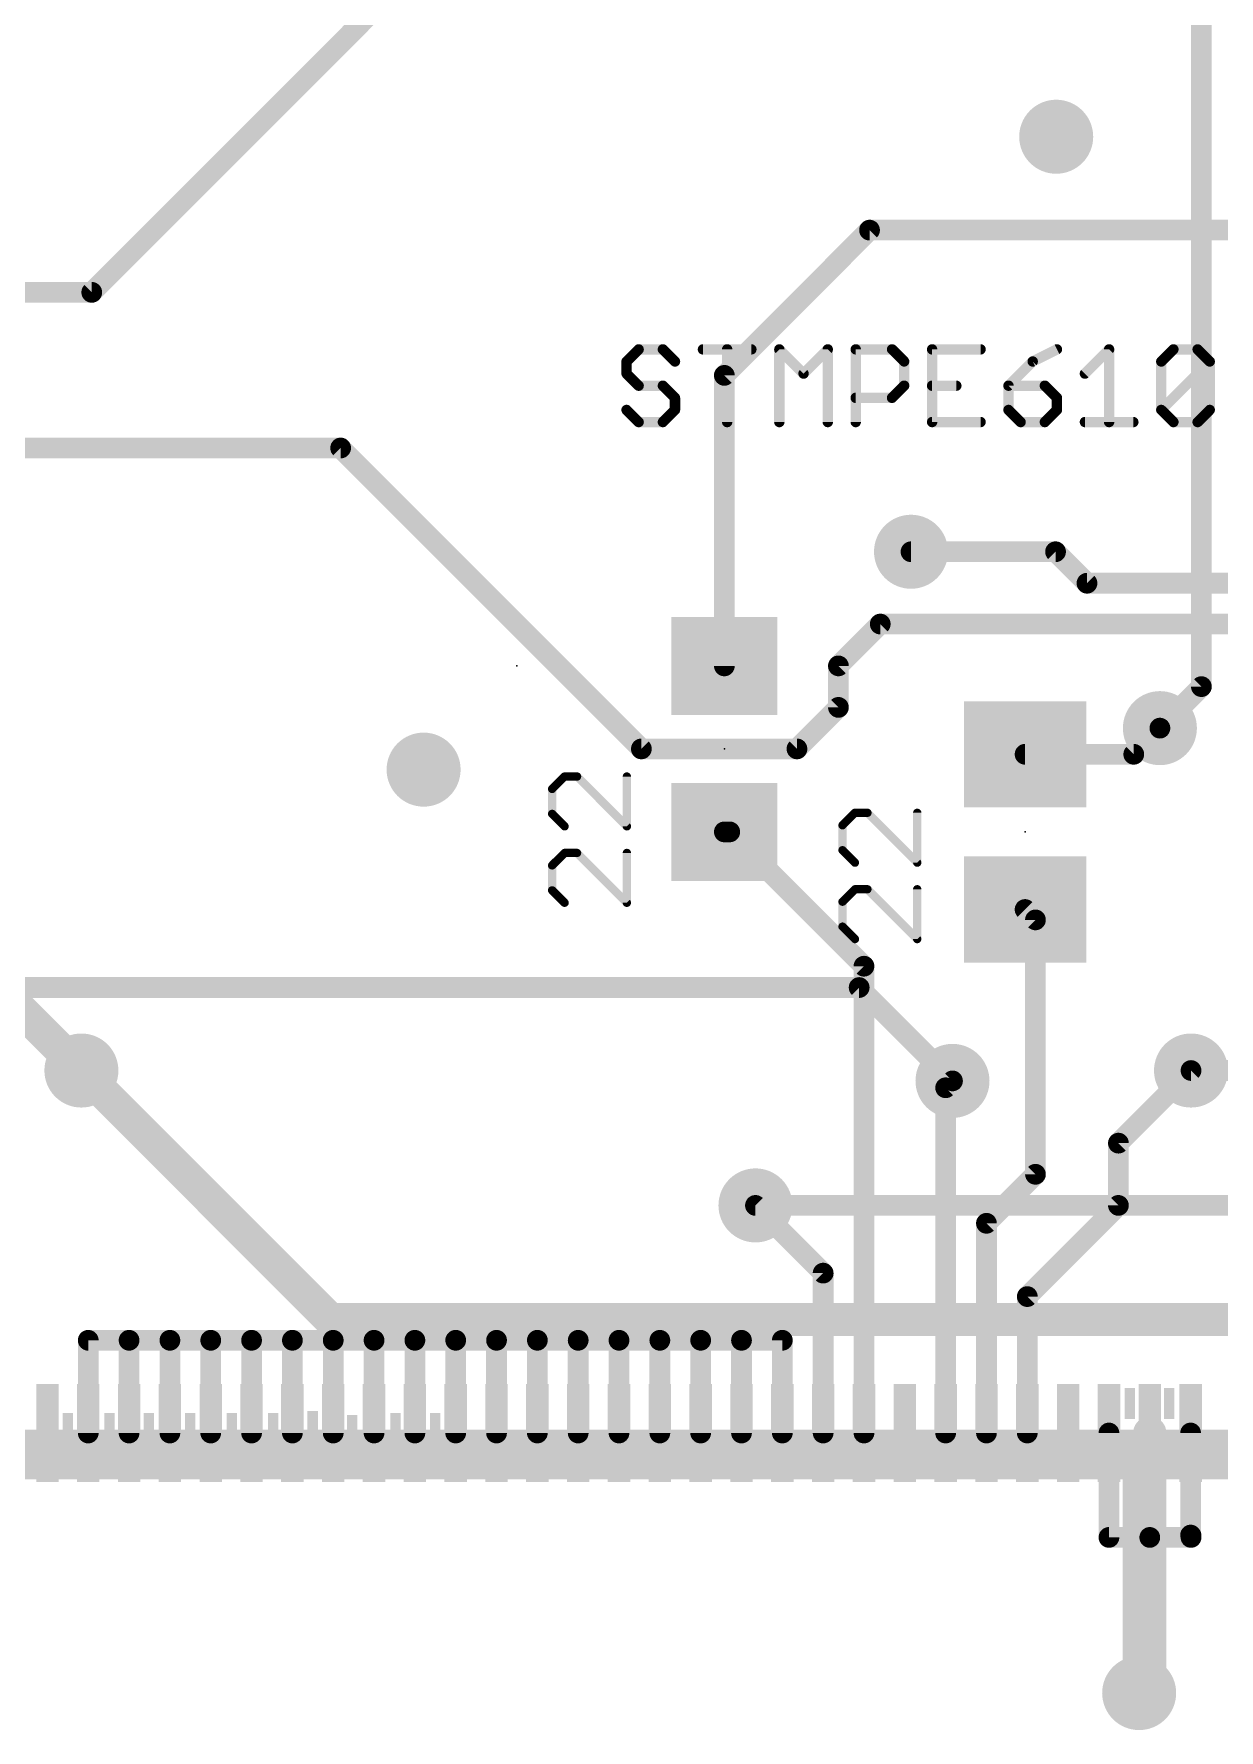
# Model space of a CAD drawing. Extents: x 0 to 56.8, y -6.3 to 91.2.
# Drawn here: x 22.28 to 36.79, y 27.49 to 48.25 of the extents above; entities that cross this region are included whole.
import ezdxf

# ---------------------------------------------------------------- set-up
doc = ezdxf.new("R2010")
doc.units = 0
for name, color, linetype in [('1', 12, 'CONTINUOUS'), ('16', 132, 'CONTINUOUS'), ('18', 110, 'CONTINUOUS'), ('23', 53, 'CONTINUOUS'), ('24', 53, 'CONTINUOUS'), ('27', 253, 'CONTINUOUS'), ('41', 12, 'CONTINUOUS')]:
    doc.layers.add(name, color=color, linetype=linetype)

# ---------------------------------------------------------------- blocks, each defined once
blk = doc.blocks.new('RECT')
blk.add_solid([(-0.5, -0.5), (0.5, -0.5), (-0.5, 0.5), (0.5, 0.5)])
blk = doc.blocks.new('ROUNDV')
at = {"const_width": 0.5}
blk.add_lwpolyline([(0, -0.25, 1), (0, 0.25, 1), (0, -0.25)], format="xyb", dxfattribs=at)

msp = doc.modelspace()

# ---------------------------------------------------------------- linework, layer by layer
at = {"layer": '1'}
for points, const_width in [([(22.987, 45.085), (37.592, 59.69)], 0.254), ([(30.734, 44.069), (32.512, 45.847)], 0.254), ([(32.512, 45.847), (37.592, 45.847)], 0.254), ([(20.701, 45.085), (22.987, 45.085)], 0.254), ([(30.734, 40.513), (30.734, 44.069)], 0.254), ([(16.637, 43.18), (26.035, 43.18)], 0.254), ([(26.035, 43.18), (29.718, 39.497)], 0.254), ([(34.79, 41.91), (33.02, 41.91)], 0.254), ([(35.175, 41.525), (34.79, 41.91)], 0.254), ([(37.489, 41.525), (35.175, 41.525)], 0.254), ([(32.643, 41.025), (32.131, 40.513)], 0.254), ([(37.489, 41.025), (32.643, 41.025)], 0.254), ([(32.131, 40.513), (32.131, 40.005)], 0.254), ([(32.131, 40.005), (31.623, 39.497)], 0.254), ([(35.748, 39.431), (36.068, 39.751)], 0.254), ([(29.718, 39.497), (31.623, 39.497)], 0.254), ([(34.417, 39.431), (35.748, 39.431)], 0.254), ([(30.8, 38.481), (30.734, 38.481)], 0.254), ([(32.444, 36.837), (30.8, 38.481)], 0.254), ([(34.544, 37.404), (34.417, 37.531)], 0.254), ([(34.544, 34.29), (34.544, 37.404)], 0.254), ([(21.529, 36.891), (22.86, 35.56)], 0.4064), ([(32.444, 36.837), (32.444, 31.123)], 0.254), ([(33.444, 35.349), (33.528, 35.433)], 0.254), ([(35.56, 34.671), (36.449, 35.56)], 0.254), ([(33.444, 31.123), (33.444, 35.349)], 0.254), ([(35.56, 34.671), (35.56, 33.909)], 0.254), ([(33.944, 33.69), (34.544, 34.29)], 0.254), ([(31.944, 33.08), (31.115, 33.909)], 0.254), ([(35.56, 33.909), (34.444, 32.793)], 0.254), ([(33.944, 31.123), (33.944, 33.69)], 0.254), ([(31.944, 31.123), (31.944, 33.08)], 0.254), ([(34.444, 32.793), (34.444, 31.123)], 0.254), ([(22.944, 31.123), (22.944, 32.258)], 0.254), ([(22.944, 32.258), (23.444, 32.258)], 0.254), ([(23.944, 32.258), (23.444, 32.258)], 0.254), ([(23.444, 31.123), (23.444, 32.258)], 0.254), ([(23.944, 32.258), (24.444, 32.258)], 0.254), ([(23.944, 31.123), (23.944, 32.258)], 0.254), ([(24.444, 32.258), (24.944, 32.258)], 0.254), ([(24.444, 31.123), (24.444, 32.258)], 0.254), ([(24.944, 32.258), (25.444, 32.258)], 0.254), ([(24.944, 31.123), (24.944, 32.258)], 0.254), ([(25.444, 32.258), (25.944, 32.258)], 0.254), ([(25.444, 31.123), (25.444, 32.258)], 0.254), ([(25.944, 32.258), (26.444, 32.258)], 0.254), ([(25.944, 31.123), (25.944, 32.258)], 0.254), ([(26.444, 32.258), (26.944, 32.258)], 0.254), ([(26.444, 31.123), (26.444, 32.258)], 0.254), ([(26.944, 32.258), (27.444, 32.258)], 0.254), ([(26.944, 31.123), (26.944, 32.258)], 0.254), ([(27.444, 32.258), (27.944, 32.258)], 0.254), ([(27.444, 31.123), (27.444, 32.258)], 0.254), ([(27.944, 32.258), (28.444, 32.258)], 0.254), ([(27.944, 31.123), (27.944, 32.258)], 0.254), ([(28.444, 32.258), (28.944, 32.258)], 0.254), ([(28.444, 31.123), (28.444, 32.258)], 0.254), ([(28.944, 32.258), (29.444, 32.258)], 0.254), ([(28.944, 31.123), (28.944, 32.258)], 0.254), ([(29.444, 32.258), (29.944, 32.258)], 0.254), ([(29.444, 31.123), (29.444, 32.258)], 0.254), ([(29.944, 32.258), (30.444, 32.258)], 0.254), ([(29.944, 31.123), (29.944, 32.258)], 0.254), ([(30.944, 32.258), (30.444, 32.258)], 0.254), ([(30.444, 31.123), (30.444, 32.258)], 0.254), ([(30.944, 32.258), (31.444, 32.258)], 0.254), ([(30.944, 31.123), (30.944, 32.258)], 0.254), ([(31.444, 32.258), (31.444, 31.123)], 0.254), ([(35.444, 31.123), (35.444, 29.845)], 0.254), ([(35.944, 31.123), (35.944, 29.845)], 0.4064), ([(36.444, 29.874), (36.444, 31.123)], 0.254), ([(35.444, 29.845), (35.944, 29.845)], 0.254), ([(35.944, 29.845), (35.944, 28.07)], 0.4064), ([(35.944, 29.845), (36.449, 29.845)], 0.254), ([(36.449, 29.869), (36.444, 29.874)], 0.254), ([(36.449, 29.845), (36.449, 29.869)], 0.254), ([(35.944, 28.07), (35.814, 27.94)], 0.4064)]:
    msp.add_lwpolyline(points, dxfattribs=dict(at, const_width=const_width))
for points, const_width in [([(32.512, 45.9105, 1), (32.512, 45.7835)], 0.127), ([(32.5569, 45.8021, 1), (32.4671, 45.8919)], 0.127), ([(22.9421, 45.1299, 1), (23.0319, 45.0401)], 0.127), ([(22.987, 45.0215, 1), (22.987, 45.1485)], 0.127), ([(30.7975, 44.069, 1), (30.6705, 44.069)], 0.127), ([(30.6891, 44.1139, 1), (30.7789, 44.0241)], 0.127), ([(26.0799, 43.2249, 1), (25.9901, 43.1351)], 0.127), ([(26.035, 43.1165, 1), (26.035, 43.2435)], 0.127), ([(33.02, 41.9735, 1), (33.02, 41.8465)], 0.127), ([(34.8349, 41.9549, 1), (34.7451, 41.8651)], 0.127), ([(34.79, 41.8465, 1), (34.79, 41.9735)], 0.127), ([(35.175, 41.5885, 1), (35.175, 41.4615)], 0.127), ([(35.1301, 41.4801, 1), (35.2199, 41.5699)], 0.127), ([(32.643, 41.0885, 1), (32.643, 40.9615)], 0.127), ([(32.6879, 40.9801, 1), (32.5981, 41.0699)], 0.127), ([(30.6705, 40.513, 1), (30.7975, 40.513)], 0.127), ([(32.1945, 40.513, 1), (32.0675, 40.513)], 0.127), ([(32.0861, 40.5579, 1), (32.1759, 40.4681)], 0.127), ([(32.1759, 39.9601, 1), (32.0861, 40.0499)], 0.127), ([(32.0675, 40.005, 1), (32.1945, 40.005)], 0.127), ([(36.1129, 39.7061, 1), (36.0231, 39.7959)], 0.127), ([(29.718, 39.5605, 1), (29.718, 39.4335)], 0.127), ([(29.6731, 39.4521, 1), (29.7629, 39.5419)], 0.127), ([(31.5781, 39.5419, 1), (31.6679, 39.4521)], 0.127), ([(31.623, 39.4335, 1), (31.623, 39.5605)], 0.127), ([(34.417, 39.4945, 1), (34.417, 39.3675)], 0.127), ([(35.7031, 39.4759, 1), (35.7929, 39.3861)], 0.127), ([(35.748, 39.3675, 1), (35.748, 39.4945)], 0.127), ([(30.734, 38.5445, 1), (30.734, 38.4175)], 0.127), ([(30.8449, 38.5259, 1), (30.7551, 38.4361)], 0.127), ([(30.8, 38.4175, 1), (30.8, 38.5445)], 0.127), ([(34.4619, 37.5759, 1), (34.3721, 37.4861)], 0.127), ([(34.6075, 37.404, 1), (34.4805, 37.404)], 0.127), ([(34.4991, 37.3591, 1), (34.5889, 37.4489)], 0.127), ([(32.5075, 36.837, 1), (32.3805, 36.837)], 0.127), ([(32.3991, 36.7921, 1), (32.4889, 36.8819)], 0.127), ([(22.7882, 35.4882, 1), (22.9318, 35.6318)], 0.2032), ([(33.5729, 35.3881, 1), (33.4831, 35.4779)], 0.127), ([(36.4939, 35.5151, 1), (36.4041, 35.6049)], 0.127), ([(33.5075, 35.349, 1), (33.3805, 35.349)], 0.127), ([(33.3991, 35.3939, 1), (33.4889, 35.3041)], 0.127), ([(35.6235, 34.671, 1), (35.4965, 34.671)], 0.127), ([(35.5151, 34.7159, 1), (35.6049, 34.6261)], 0.127), ([(34.4805, 34.29, 1), (34.6075, 34.29)], 0.127), ([(34.5889, 34.2451, 1), (34.4991, 34.3349)], 0.127), ([(31.1599, 33.9539, 1), (31.0701, 33.8641)], 0.127), ([(35.4965, 33.909, 1), (35.6235, 33.909)], 0.127), ([(35.6049, 33.8641, 1), (35.5151, 33.9539)], 0.127), ([(34.0075, 33.69, 1), (33.8805, 33.69)], 0.127), ([(33.8991, 33.7349, 1), (33.9889, 33.6451)], 0.127), ([(32.0075, 33.08, 1), (31.8805, 33.08)], 0.127), ([(31.8991, 33.0351, 1), (31.9889, 33.1249)], 0.127), ([(34.5075, 32.793, 1), (34.3805, 32.793)], 0.127), ([(34.3991, 32.8379, 1), (34.4889, 32.7481)], 0.127), ([(23.0075, 32.258, 1), (22.8805, 32.258)], 0.127), ([(22.944, 32.3215, 1), (22.944, 32.1945)], 0.127), ([(23.444, 32.3215, 1), (23.444, 32.1945)], 0.127), ([(23.5075, 32.258, 1), (23.3805, 32.258)], 0.127), ([(23.444, 32.1945, 1), (23.444, 32.3215)], 0.127), ([(23.944, 32.3215, 1), (23.944, 32.1945)], 0.127), ([(24.0075, 32.258, 1), (23.8805, 32.258)], 0.127), ([(23.944, 32.1945, 1), (23.944, 32.3215)], 0.127), ([(24.444, 32.3215, 1), (24.444, 32.1945)], 0.127), ([(24.5075, 32.258, 1), (24.3805, 32.258)], 0.127), ([(24.444, 32.1945, 1), (24.444, 32.3215)], 0.127), ([(24.944, 32.3215, 1), (24.944, 32.1945)], 0.127), ([(25.0075, 32.258, 1), (24.8805, 32.258)], 0.127), ([(24.944, 32.1945, 1), (24.944, 32.3215)], 0.127), ([(25.444, 32.3215, 1), (25.444, 32.1945)], 0.127), ([(25.5075, 32.258, 1), (25.3805, 32.258)], 0.127), ([(25.444, 32.1945, 1), (25.444, 32.3215)], 0.127), ([(25.944, 32.3215, 1), (25.944, 32.1945)], 0.127), ([(26.0075, 32.258, 1), (25.8805, 32.258)], 0.127), ([(25.944, 32.1945, 1), (25.944, 32.3215)], 0.127), ([(26.444, 32.3215, 1), (26.444, 32.1945)], 0.127), ([(26.5075, 32.258, 1), (26.3805, 32.258)], 0.127), ([(26.444, 32.1945, 1), (26.444, 32.3215)], 0.127), ([(26.944, 32.3215, 1), (26.944, 32.1945)], 0.127), ([(27.0075, 32.258, 1), (26.8805, 32.258)], 0.127), ([(26.944, 32.1945, 1), (26.944, 32.3215)], 0.127), ([(27.444, 32.3215, 1), (27.444, 32.1945)], 0.127), ([(27.5075, 32.258, 1), (27.3805, 32.258)], 0.127), ([(27.444, 32.1945, 1), (27.444, 32.3215)], 0.127), ([(27.944, 32.3215, 1), (27.944, 32.1945)], 0.127), ([(28.0075, 32.258, 1), (27.8805, 32.258)], 0.127), ([(27.944, 32.1945, 1), (27.944, 32.3215)], 0.127), ([(28.444, 32.3215, 1), (28.444, 32.1945)], 0.127), ([(28.5075, 32.258, 1), (28.3805, 32.258)], 0.127), ([(28.444, 32.1945, 1), (28.444, 32.3215)], 0.127), ([(28.944, 32.3215, 1), (28.944, 32.1945)], 0.127), ([(29.0075, 32.258, 1), (28.8805, 32.258)], 0.127), ([(28.944, 32.1945, 1), (28.944, 32.3215)], 0.127), ([(29.444, 32.3215, 1), (29.444, 32.1945)], 0.127), ([(29.5075, 32.258, 1), (29.3805, 32.258)], 0.127), ([(29.444, 32.1945, 1), (29.444, 32.3215)], 0.127), ([(29.944, 32.3215, 1), (29.944, 32.1945)], 0.127), ([(30.0075, 32.258, 1), (29.8805, 32.258)], 0.127), ([(29.944, 32.1945, 1), (29.944, 32.3215)], 0.127), ([(30.444, 32.3215, 1), (30.444, 32.1945)], 0.127), ([(30.5075, 32.258, 1), (30.3805, 32.258)], 0.127), ([(30.444, 32.1945, 1), (30.444, 32.3215)], 0.127), ([(30.944, 32.3215, 1), (30.944, 32.1945)], 0.127), ([(31.0075, 32.258, 1), (30.8805, 32.258)], 0.127), ([(30.944, 32.1945, 1), (30.944, 32.3215)], 0.127), ([(31.5075, 32.258, 1), (31.3805, 32.258)], 0.127), ([(31.444, 32.1945, 1), (31.444, 32.3215)], 0.127), ([(22.8805, 31.123, 1), (23.0075, 31.123)], 0.127), ([(23.3805, 31.123, 1), (23.5075, 31.123)], 0.127), ([(23.8805, 31.123, 1), (24.0075, 31.123)], 0.127), ([(24.3805, 31.123, 1), (24.5075, 31.123)], 0.127), ([(24.8805, 31.123, 1), (25.0075, 31.123)], 0.127), ([(25.3805, 31.123, 1), (25.5075, 31.123)], 0.127), ([(25.8805, 31.123, 1), (26.0075, 31.123)], 0.127), ([(26.3805, 31.123, 1), (26.5075, 31.123)], 0.127), ([(26.8805, 31.123, 1), (27.0075, 31.123)], 0.127), ([(27.3805, 31.123, 1), (27.5075, 31.123)], 0.127), ([(27.8805, 31.123, 1), (28.0075, 31.123)], 0.127), ([(28.3805, 31.123, 1), (28.5075, 31.123)], 0.127), ([(28.8805, 31.123, 1), (29.0075, 31.123)], 0.127), ([(29.3805, 31.123, 1), (29.5075, 31.123)], 0.127), ([(29.8805, 31.123, 1), (30.0075, 31.123)], 0.127), ([(30.3805, 31.123, 1), (30.5075, 31.123)], 0.127), ([(30.8805, 31.123, 1), (31.0075, 31.123)], 0.127), ([(31.3805, 31.123, 1), (31.5075, 31.123)], 0.127), ([(31.8805, 31.123, 1), (32.0075, 31.123)], 0.127), ([(32.3805, 31.123, 1), (32.5075, 31.123)], 0.127), ([(33.3805, 31.123, 1), (33.5075, 31.123)], 0.127), ([(33.8805, 31.123, 1), (34.0075, 31.123)], 0.127), ([(34.3805, 31.123, 1), (34.5075, 31.123)], 0.127), ([(35.5075, 31.123, 1), (35.3805, 31.123)], 0.127), ([(36.0456, 31.123, 1), (35.8424, 31.123)], 0.2032), ([(36.5075, 31.123, 1), (36.3805, 31.123)], 0.127), ([(35.444, 29.9085, 1), (35.444, 29.7815)], 0.127), ([(35.3805, 29.845, 1), (35.5075, 29.845)], 0.127), ([(36.0456, 29.845, 1), (35.8424, 29.845)], 0.2032), ([(35.8424, 29.845, 1), (36.0456, 29.845)], 0.2032), ([(35.944, 29.9085, 1), (35.944, 29.7815)], 0.127), ([(35.944, 29.7815, 1), (35.944, 29.9085)], 0.127), ([(36.4889, 29.9189, 1), (36.3991, 29.8291)], 0.127), ([(36.3805, 29.874, 1), (36.5075, 29.874)], 0.127), ([(36.5125, 29.869, 1), (36.3855, 29.869)], 0.127), ([(36.3855, 29.845, 1), (36.5125, 29.845)], 0.127), ([(36.4041, 29.8241, 1), (36.4939, 29.9139)], 0.127), ([(36.449, 29.7815, 1), (36.449, 29.9085)], 0.127), ([(36.0158, 27.9982, 1), (35.8722, 28.1418)], 0.2032), ([(35.7422, 28.0118, 1), (35.8858, 27.8682)], 0.2032), ([(35.8424, 28.07, 1), (36.0456, 28.07)], 0.2032)]:
    msp.add_lwpolyline(points, format="xyb", dxfattribs=dict(at, const_width=const_width))
at = {"layer": '16'}
for points, const_width in [([(36.576, 40.259), (36.576, 48.387)], 0.254), ([(36.068, 39.751), (36.576, 40.259)], 0.254), ([(10.922, 36.576), (32.385, 36.576)], 0.254), ([(32.385, 36.576), (33.528, 35.433)], 0.254), ([(22.86, 35.56), (25.908, 32.512)], 0.4064), ([(36.449, 35.56), (39.243, 35.56)], 0.254), ([(31.115, 33.909), (39.243, 33.909)], 0.254), ([(25.908, 32.512), (43.053, 32.512)], 0.4064), ([(21.082, 30.861), (35.687, 30.861)], 0.6096), ([(35.687, 30.861), (44.45, 30.861)], 0.6096), ([(35.814, 30.734), (35.687, 30.861)], 0.4064), ([(35.814, 27.94), (35.814, 30.734)], 0.4064)]:
    msp.add_lwpolyline(points, dxfattribs=dict(at, const_width=const_width))
for points, const_width in [([(36.5125, 40.259, 1), (36.6395, 40.259)], 0.127), ([(36.6209, 40.2141, 1), (36.5311, 40.3039)], 0.127), ([(36.0231, 39.7959, 1), (36.1129, 39.7061)], 0.127), ([(32.4299, 36.6209, 1), (32.3401, 36.5311)], 0.127), ([(32.385, 36.5125, 1), (32.385, 36.6395)], 0.127), ([(22.9318, 35.6318, 1), (22.7882, 35.4882)], 0.2032), ([(33.4831, 35.3881, 1), (33.5729, 35.4779)], 0.127), ([(36.449, 35.6235, 1), (36.449, 35.4965)], 0.127), ([(31.115, 33.9725, 1), (31.115, 33.8455)], 0.127), ([(25.908, 32.6136, 1), (25.908, 32.4104)], 0.2032), ([(25.8362, 32.4402, 1), (25.9798, 32.5838)], 0.2032), ([(35.687, 31.0134, 1), (35.687, 30.7086)], 0.3048), ([(35.687, 30.7086, 1), (35.687, 31.0134)], 0.3048), ([(35.7588, 30.9328, 1), (35.6152, 30.7892)], 0.2032), ([(35.9156, 30.734, 1), (35.7124, 30.734)], 0.2032), ([(35.7422, 30.6622, 1), (35.8858, 30.8058)], 0.2032), ([(35.7124, 27.94, 1), (35.9156, 27.94)], 0.2032)]:
    msp.add_lwpolyline(points, format="xyb", dxfattribs=dict(at, const_width=const_width))
at = {"layer": '23'}
for p in [(30.734, 39.497), (34.417, 38.481)]:
    msp.add_point(p, dxfattribs=at)
at = {"layer": '24'}
msp.add_point((28.194, 40.513), dxfattribs=at)
at = {"layer": '27'}
for points, const_width in [([(29.6846, 44.3873), (29.5363, 44.239)], 0.127), ([(29.9812, 44.3873), (29.6846, 44.3873)], 0.127), ([(30.1295, 44.239), (29.9812, 44.3873)], 0.127), ([(30.4719, 44.3873), (31.065, 44.3873)], 0.127), ([(30.7684, 43.4975), (30.7684, 44.3873)], 0.127), ([(31.4074, 43.4975), (31.4074, 44.3873)], 0.127), ([(31.4074, 44.3873), (31.704, 44.0907)], 0.127), ([(31.704, 44.0907), (32.0006, 44.3873)], 0.127), ([(32.0006, 44.3873), (32.0006, 43.4975)], 0.127), ([(32.3429, 43.4975), (32.3429, 44.3873)], 0.127), ([(32.3429, 44.3873), (32.7878, 44.3873)], 0.127), ([(32.7878, 44.3873), (32.9361, 44.239)], 0.127), ([(33.8716, 44.3873), (33.2784, 44.3873)], 0.127), ([(33.2784, 44.3873), (33.2784, 43.4975)], 0.127), ([(34.8071, 44.3873), (34.5105, 44.239)], 0.127), ([(35.1495, 44.0907), (35.446, 44.3873)], 0.127), ([(35.446, 44.3873), (35.446, 43.4975)], 0.127), ([(36.085, 44.239), (36.2333, 44.3873)], 0.127), ([(36.2333, 44.3873), (36.5299, 44.3873)], 0.127), ([(36.5299, 44.3873), (36.6781, 44.239)], 0.127), ([(29.5363, 44.239), (29.5363, 44.0907)], 0.127), ([(32.9361, 44.239), (32.9361, 43.9424)], 0.127), ([(34.5105, 44.239), (34.2139, 43.9424)], 0.127), ([(36.085, 43.6458), (36.085, 44.239)], 0.127), ([(36.085, 43.6458), (36.6781, 44.239)], 0.127), ([(36.6781, 44.239), (36.6781, 43.6458)], 0.127), ([(29.5363, 44.0907), (29.6846, 43.9424)], 0.127), ([(29.6846, 43.9424), (29.9812, 43.9424)], 0.127), ([(29.9812, 43.9424), (30.1295, 43.7941)], 0.127), ([(30.1295, 43.7941), (30.1295, 43.6458)], 0.127), ([(32.7878, 43.7941), (32.3429, 43.7941)], 0.127), ([(32.9361, 43.9424), (32.7878, 43.7941)], 0.127), ([(33.2784, 43.9424), (33.575, 43.9424)], 0.127), ([(34.2139, 43.9424), (34.2139, 43.6458)], 0.127), ([(34.6588, 43.9424), (34.2139, 43.9424)], 0.127), ([(34.8071, 43.7941), (34.6588, 43.9424)], 0.127), ([(34.8071, 43.6458), (34.8071, 43.7941)], 0.127), ([(29.6846, 43.4975), (29.5363, 43.6458)], 0.127), ([(30.1295, 43.6458), (29.9812, 43.4975)], 0.127), ([(34.2139, 43.6458), (34.3622, 43.4975)], 0.127), ([(34.6588, 43.4975), (34.8071, 43.6458)], 0.127), ([(36.2333, 43.4975), (36.085, 43.6458)], 0.127), ([(36.6781, 43.6458), (36.5299, 43.4975)], 0.127), ([(29.9812, 43.4975), (29.6846, 43.4975)], 0.127), ([(33.2784, 43.4975), (33.8716, 43.4975)], 0.127), ([(34.3622, 43.4975), (34.6588, 43.4975)], 0.127), ([(35.1495, 43.4975), (35.7426, 43.4975)], 0.127), ([(36.5299, 43.4975), (36.2333, 43.4975)], 0.127), ([(28.7776, 39.1589), (28.625, 39.0064)], 0.1016), ([(28.625, 39.0064), (28.625, 38.7013)], 0.1016), ([(28.9301, 39.1589), (28.7776, 39.1589)], 0.1016), ([(29.5402, 38.5488), (28.9301, 39.1589)], 0.1016), ([(29.5402, 39.1589), (29.5402, 38.5488)], 0.1016), ([(28.625, 38.7013), (28.7776, 38.5488)], 0.1016), ([(32.3336, 38.7144), (32.181, 38.5619)], 0.1016), ([(32.4861, 38.7144), (32.3336, 38.7144)], 0.1016), ([(33.0962, 38.1043), (32.4861, 38.7144)], 0.1016), ([(33.0962, 38.7144), (33.0962, 38.1043)], 0.1016), ([(32.181, 38.5619), (32.181, 38.2568)], 0.1016), ([(28.7776, 38.2234), (28.625, 38.0709)], 0.1016), ([(28.9301, 38.2234), (28.7776, 38.2234)], 0.1016), ([(29.5402, 37.6133), (28.9301, 38.2234)], 0.1016), ([(29.5402, 38.2234), (29.5402, 37.6133)], 0.1016), ([(32.181, 38.2568), (32.3336, 38.1043)], 0.1016), ([(28.625, 38.0709), (28.625, 37.7658)], 0.1016), ([(28.625, 37.7658), (28.7776, 37.6133)], 0.1016), ([(32.3336, 37.7789), (32.181, 37.6264)], 0.1016), ([(32.4861, 37.7789), (32.3336, 37.7789)], 0.1016), ([(33.0962, 37.1688), (32.4861, 37.7789)], 0.1016), ([(33.0962, 37.7789), (33.0962, 37.1688)], 0.1016), ([(32.181, 37.6264), (32.181, 37.3213)], 0.1016), ([(32.181, 37.3213), (32.3336, 37.1688)], 0.1016)]:
    msp.add_lwpolyline(points, dxfattribs=dict(at, const_width=const_width))
for points, const_width in [([(29.6846, 44.419, 1), (29.6846, 44.3555)], 0.0635), ([(29.7071, 44.3648, 1), (29.6622, 44.4097)], 0.0635), ([(30.0037, 44.4097, 1), (29.9588, 44.3648)], 0.0635), ([(29.9812, 44.3555, 1), (29.9812, 44.419)], 0.0635), ([(30.4719, 44.419, 1), (30.4719, 44.3555)], 0.0635), ([(30.8002, 44.3873, 1), (30.7367, 44.3873)], 0.0635), ([(31.065, 44.3555, 1), (31.065, 44.419)], 0.0635), ([(31.4391, 44.3873, 1), (31.3756, 44.3873)], 0.0635), ([(31.4298, 44.4097, 1), (31.3849, 44.3648)], 0.0635), ([(32.0323, 44.3873, 1), (31.9688, 44.3873)], 0.0635), ([(32.023, 44.3648, 1), (31.9781, 44.4097)], 0.0635), ([(32.3747, 44.3873, 1), (32.3111, 44.3873)], 0.0635), ([(32.3429, 44.419, 1), (32.3429, 44.3555)], 0.0635), ([(32.8102, 44.4097, 1), (32.7653, 44.3648)], 0.0635), ([(32.7878, 44.3555, 1), (32.7878, 44.419)], 0.0635), ([(33.3102, 44.3873, 1), (33.2467, 44.3873)], 0.0635), ([(33.2784, 44.419, 1), (33.2784, 44.3555)], 0.0635), ([(33.8716, 44.3555, 1), (33.8716, 44.419)], 0.0635), ([(34.8213, 44.3589, 1), (34.7929, 44.4157)], 0.0635), ([(35.4778, 44.3873, 1), (35.4143, 44.3873)], 0.0635), ([(35.4685, 44.3648, 1), (35.4236, 44.4097)], 0.0635), ([(36.2333, 44.419, 1), (36.2333, 44.3555)], 0.0635), ([(36.2557, 44.3648, 1), (36.2108, 44.4097)], 0.0635), ([(36.5523, 44.4097, 1), (36.5074, 44.3648)], 0.0635), ([(36.5299, 44.3555, 1), (36.5299, 44.419)], 0.0635), ([(29.5681, 44.239, 1), (29.5046, 44.239)], 0.0635), ([(29.5139, 44.2614, 1), (29.5588, 44.2165)], 0.0635), ([(30.1071, 44.2165, 1), (30.152, 44.2614)], 0.0635), ([(32.9678, 44.239, 1), (32.9043, 44.239)], 0.0635), ([(32.9136, 44.2165, 1), (32.9585, 44.2614)], 0.0635), ([(34.4963, 44.2674, 1), (34.5247, 44.2106)], 0.0635), ([(34.533, 44.2165, 1), (34.4881, 44.2614)], 0.0635), ([(36.1167, 44.239, 1), (36.0532, 44.239)], 0.0635), ([(36.0625, 44.2614, 1), (36.1074, 44.2165)], 0.0635), ([(36.7099, 44.239, 1), (36.6464, 44.239)], 0.0635), ([(36.7006, 44.2165, 1), (36.6557, 44.2614)], 0.0635), ([(36.6557, 44.2165, 1), (36.7006, 44.2614)], 0.0635), ([(29.5046, 44.0907, 1), (29.5681, 44.0907)], 0.0635), ([(29.5588, 44.1131, 1), (29.5139, 44.0682)], 0.0635), ([(31.6815, 44.1131, 1), (31.7264, 44.0682)], 0.0635), ([(31.6815, 44.0682, 1), (31.7264, 44.1131)], 0.0635), ([(35.127, 44.1131, 1), (35.1719, 44.0682)], 0.0635), ([(29.6846, 43.9741, 1), (29.6846, 43.9106)], 0.0635), ([(29.6622, 43.9199, 1), (29.7071, 43.9648)], 0.0635), ([(30.0037, 43.9648, 1), (29.9588, 43.9199)], 0.0635), ([(29.9812, 43.9106, 1), (29.9812, 43.9741)], 0.0635), ([(30.1613, 43.7941, 1), (30.0978, 43.7941)], 0.0635), ([(30.1071, 43.7716, 1), (30.152, 43.8165)], 0.0635), ([(32.3429, 43.8258, 1), (32.3429, 43.7623)], 0.0635), ([(32.7653, 43.8165, 1), (32.8102, 43.7716)], 0.0635), ([(32.7878, 43.7623, 1), (32.7878, 43.8258)], 0.0635), ([(32.9043, 43.9424, 1), (32.9678, 43.9424)], 0.0635), ([(32.9585, 43.9199, 1), (32.9136, 43.9648)], 0.0635), ([(33.2784, 43.9741, 1), (33.2784, 43.9106)], 0.0635), ([(33.575, 43.9106, 1), (33.575, 43.9741)], 0.0635), ([(34.2457, 43.9424, 1), (34.1822, 43.9424)], 0.0635), ([(34.2139, 43.9741, 1), (34.2139, 43.9106)], 0.0635), ([(34.1915, 43.9648, 1), (34.2364, 43.9199)], 0.0635), ([(34.6813, 43.9648, 1), (34.6364, 43.9199)], 0.0635), ([(34.6588, 43.9106, 1), (34.6588, 43.9741)], 0.0635), ([(34.8389, 43.7941, 1), (34.7754, 43.7941)], 0.0635), ([(34.7847, 43.7716, 1), (34.8296, 43.8165)], 0.0635), ([(29.5588, 43.6682, 1), (29.5139, 43.6233)], 0.0635), ([(30.0978, 43.6458, 1), (30.1613, 43.6458)], 0.0635), ([(30.152, 43.6233, 1), (30.1071, 43.6682)], 0.0635), ([(34.1822, 43.6458, 1), (34.2457, 43.6458)], 0.0635), ([(34.2364, 43.6682, 1), (34.1915, 43.6233)], 0.0635), ([(34.7754, 43.6458, 1), (34.8389, 43.6458)], 0.0635), ([(34.8296, 43.6233, 1), (34.7847, 43.6682)], 0.0635), ([(36.0532, 43.6458, 1), (36.1167, 43.6458)], 0.0635), ([(36.1074, 43.6682, 1), (36.0625, 43.6233)], 0.0635), ([(36.0625, 43.6682, 1), (36.1074, 43.6233)], 0.0635), ([(36.6464, 43.6458, 1), (36.7099, 43.6458)], 0.0635), ([(36.7006, 43.6233, 1), (36.6557, 43.6682)], 0.0635), ([(29.6846, 43.5293, 1), (29.6846, 43.4657)], 0.0635), ([(29.6622, 43.475, 1), (29.7071, 43.52)], 0.0635), ([(29.9588, 43.52, 1), (30.0037, 43.475)], 0.0635), ([(29.9812, 43.4657, 1), (29.9812, 43.5293)], 0.0635), ([(30.7367, 43.4975, 1), (30.8002, 43.4975)], 0.0635), ([(31.3756, 43.4975, 1), (31.4391, 43.4975)], 0.0635), ([(31.9688, 43.4975, 1), (32.0323, 43.4975)], 0.0635), ([(32.3111, 43.4975, 1), (32.3747, 43.4975)], 0.0635), ([(33.2784, 43.5293, 1), (33.2784, 43.4657)], 0.0635), ([(33.2467, 43.4975, 1), (33.3102, 43.4975)], 0.0635), ([(33.8716, 43.4657, 1), (33.8716, 43.5293)], 0.0635), ([(34.3622, 43.5293, 1), (34.3622, 43.4657)], 0.0635), ([(34.3398, 43.475, 1), (34.3847, 43.52)], 0.0635), ([(34.6364, 43.52, 1), (34.6813, 43.475)], 0.0635), ([(34.6588, 43.4657, 1), (34.6588, 43.5293)], 0.0635), ([(35.1495, 43.5293, 1), (35.1495, 43.4657)], 0.0635), ([(35.4143, 43.4975, 1), (35.4778, 43.4975)], 0.0635), ([(35.7426, 43.4657, 1), (35.7426, 43.5293)], 0.0635), ([(36.2333, 43.5293, 1), (36.2333, 43.4657)], 0.0635), ([(36.2108, 43.475, 1), (36.2557, 43.52)], 0.0635), ([(36.5074, 43.52, 1), (36.5523, 43.475)], 0.0635), ([(36.5299, 43.4657, 1), (36.5299, 43.5293)], 0.0635), ([(28.6504, 39.0064, 1), (28.5996, 39.0064)], 0.0508), ([(28.6071, 39.0243, 1), (28.643, 38.9884)], 0.0508), ([(28.7776, 39.1843, 1), (28.7776, 39.1335)], 0.0508), ([(28.7955, 39.1409, 1), (28.7596, 39.1769)], 0.0508), ([(28.948, 39.1769, 1), (28.9121, 39.1409)], 0.0508), ([(28.9301, 39.1335, 1), (28.9301, 39.1843)], 0.0508), ([(29.5656, 39.1589, 1), (29.5148, 39.1589)], 0.0508), ([(28.643, 38.7193, 1), (28.6071, 38.6833)], 0.0508), ([(28.5996, 38.7013, 1), (28.6504, 38.7013)], 0.0508), ([(32.3336, 38.7398, 1), (32.3336, 38.689)], 0.0508), ([(32.3515, 38.6964, 1), (32.3156, 38.7324)], 0.0508), ([(32.504, 38.7324, 1), (32.4681, 38.6964)], 0.0508), ([(32.4861, 38.689, 1), (32.4861, 38.7398)], 0.0508), ([(33.1216, 38.7144, 1), (33.0708, 38.7144)], 0.0508), ([(28.7596, 38.5308, 1), (28.7955, 38.5667)], 0.0508), ([(29.5148, 38.5488, 1), (29.5656, 38.5488)], 0.0508), ([(29.5222, 38.5308, 1), (29.5582, 38.5667)], 0.0508), ([(32.2064, 38.5619, 1), (32.1556, 38.5619)], 0.0508), ([(32.1631, 38.5798, 1), (32.199, 38.5439)], 0.0508), ([(28.7776, 38.2488, 1), (28.7776, 38.198)], 0.0508), ([(28.7955, 38.2054, 1), (28.7596, 38.2413)], 0.0508), ([(28.948, 38.2413, 1), (28.9121, 38.2054)], 0.0508), ([(28.9301, 38.198, 1), (28.9301, 38.2488)], 0.0508), ([(29.5656, 38.2234, 1), (29.5148, 38.2234)], 0.0508), ([(32.199, 38.2748, 1), (32.1631, 38.2388)], 0.0508), ([(32.1556, 38.2568, 1), (32.2064, 38.2568)], 0.0508), ([(28.6504, 38.0709, 1), (28.5996, 38.0709)], 0.0508), ([(28.6071, 38.0888, 1), (28.643, 38.0529)], 0.0508), ([(32.3156, 38.0863, 1), (32.3515, 38.1222)], 0.0508), ([(33.0708, 38.1043, 1), (33.1216, 38.1043)], 0.0508), ([(33.0782, 38.0863, 1), (33.1142, 38.1222)], 0.0508), ([(28.643, 37.7838, 1), (28.6071, 37.7478)], 0.0508), ([(28.5996, 37.7658, 1), (28.6504, 37.7658)], 0.0508), ([(32.3336, 37.8043, 1), (32.3336, 37.7535)], 0.0508), ([(32.3515, 37.7609, 1), (32.3156, 37.7968)], 0.0508), ([(32.504, 37.7968, 1), (32.4681, 37.7609)], 0.0508), ([(32.4861, 37.7535, 1), (32.4861, 37.8043)], 0.0508), ([(33.1216, 37.7789, 1), (33.0708, 37.7789)], 0.0508), ([(28.7596, 37.5953, 1), (28.7955, 37.6312)], 0.0508), ([(29.5148, 37.6133, 1), (29.5656, 37.6133)], 0.0508), ([(29.5222, 37.5953, 1), (29.5582, 37.6312)], 0.0508), ([(32.2064, 37.6264, 1), (32.1556, 37.6264)], 0.0508), ([(32.1631, 37.6443, 1), (32.199, 37.6084)], 0.0508), ([(32.199, 37.3393, 1), (32.1631, 37.3033)], 0.0508), ([(32.1556, 37.3213, 1), (32.2064, 37.3213)], 0.0508), ([(32.3156, 37.1508, 1), (32.3515, 37.1867)], 0.0508), ([(33.0708, 37.1688, 1), (33.1216, 37.1688)], 0.0508), ([(33.0782, 37.1508, 1), (33.1142, 37.1867)], 0.0508)]:
    msp.add_lwpolyline(points, format="xyb", dxfattribs=dict(at, const_width=const_width))

# ---------------------------------------------------------------- block references
at = {"layer": '1', "rotation": 270}
for p, xscale, yscale in [((30.734, 40.513), 1.2, 1.3), ((34.417, 39.431), 1.3, 1.5), ((30.734, 38.481), 1.2, 1.3), ((34.417, 37.531), 1.3, 1.5)]:
    msp.add_blockref('RECT', p, dxfattribs=dict(at, xscale=xscale, yscale=yscale))
at = {"layer": '1', "xscale": 0.275, "yscale": 1.2}
for p in [(22.444, 31.123), (22.944, 31.123), (23.444, 31.123), (23.944, 31.123), (24.444, 31.123), (24.944, 31.123), (25.444, 31.123), (25.944, 31.123), (26.444, 31.123), (26.944, 31.123), (27.444, 31.123), (27.944, 31.123), (28.444, 31.123), (28.944, 31.123), (29.444, 31.123), (29.944, 31.123), (30.444, 31.123), (30.944, 31.123), (31.444, 31.123), (31.944, 31.123), (32.444, 31.123), (32.944, 31.123), (33.444, 31.123), (33.944, 31.123), (34.444, 31.123), (34.944, 31.123), (35.444, 31.123), (35.944, 31.123), (36.444, 31.123)]:
    msp.add_blockref('RECT', p, dxfattribs=at)
at = {"layer": '18', "xscale": 0.9064, "yscale": 0.9064}
for p in [(34.798, 46.99), (34.798, 46.99), (33.02, 41.91), (33.02, 41.91), (36.068, 39.751), (36.068, 39.751), (27.051, 39.243), (27.051, 39.243), (22.86, 35.56), (22.86, 35.56), (36.449, 35.56), (36.449, 35.56), (33.528, 35.433), (33.528, 35.433), (31.115, 33.909), (31.115, 33.909), (35.814, 27.94), (35.814, 27.94)]:
    msp.add_blockref('ROUNDV', p, dxfattribs=at)
at = {"layer": '41', "xscale": 0.127, "yscale": 0.381}
for p in [(35.6997, 31.4833), (36.1823, 31.4833), (22.6949, 31.1785), (23.2029, 31.1785), (23.6855, 31.1785), (24.1935, 31.1785), (24.7015, 31.1785), (25.2095, 31.1785), (25.6921, 31.2039), (26.7081, 31.1785), (27.1907, 31.1785), (26.1747, 31.1531), (36.7157, 30.7975)]:
    msp.add_blockref('RECT', p, dxfattribs=at)

doc.saveas('drawing.dxf')
